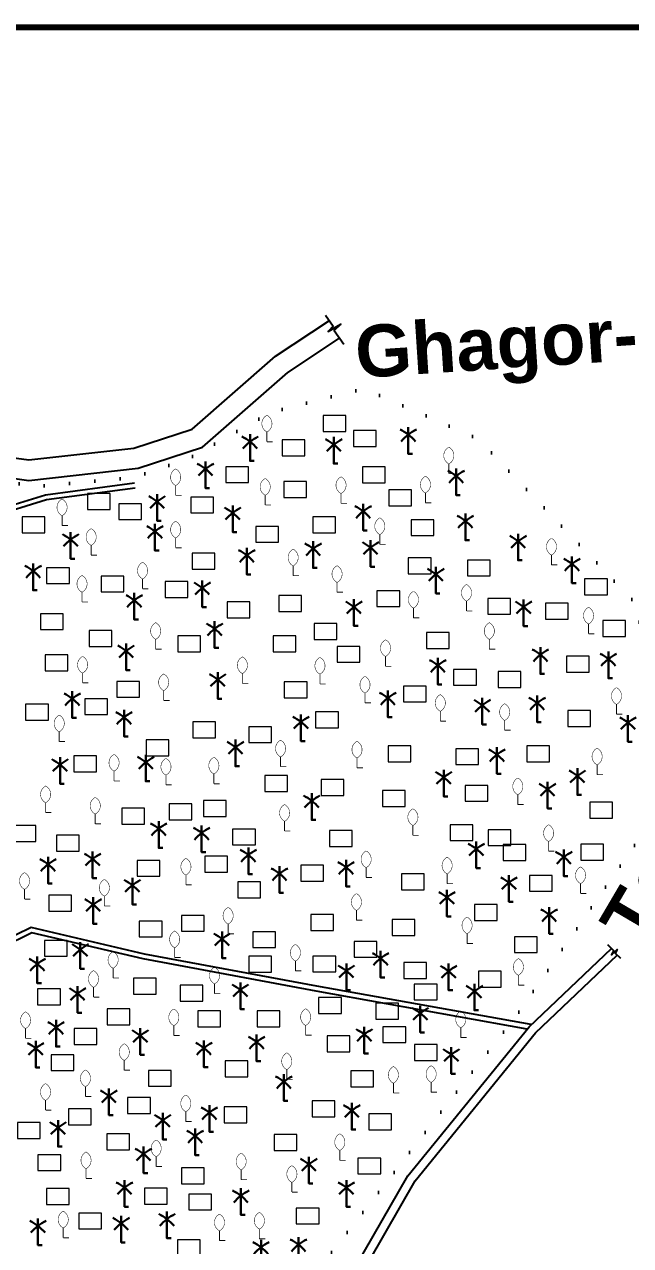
# Model space of a CAD drawing. Header units: millimetres. Extents: x 103 to 36356, y -175259 to -48.
# Drawn here: x 25037 to 25516, y -172633 to -171669 of the extents above; entities that cross this region are included whole.
import ezdxf

# ---------------------------------------------------------------- set-up
doc = ezdxf.new("R2010")
doc.units = ezdxf.units.MM
doc.header["$MEASUREMENT"] = 0
doc.linetypes.add('DOT2', pattern=[0.125, 0, -0.125])
for name, color, linetype in [('boundary', 7, 'Continuous'), ('Home Stead', 151, 'Continuous'), ('Khal', 4, 'Continuous'), ('TEXT', 5, 'Continuous'), ('Trees', 77, 'Continuous')]:
    doc.layers.add(name, color=color, linetype=linetype)
doc.layers.add('HOUSE', color=144, linetype='Continuous', lineweight=18)
doc.layers.add('PUCCA ROAD', color=1, linetype='Continuous', lineweight=30)
doc.styles.add('sum', font='arialbd.ttf')

# ---------------------------------------------------------------- blocks, each defined once
blk = doc.blocks.new('A$C7FEE66E4')
at = {"layer": 'Trees', "linetype": 'Continuous', "const_width": 0.000142}
blk.add_lwpolyline([(0, 0.00001, 0.606435), (0, 0.00493, 0.606435)], format="xyb", close=True, dxfattribs=at)
at = {"layer": 'Trees', "linetype": 'Continuous', "const_width": 0.000252}
for points in [[(0, 0.00001), (0, -0.00287)], [(0, -0.00287), (0.00172, -0.00287)]]:
    blk.add_lwpolyline(points, dxfattribs=at)
blk = doc.blocks.new('A$C01DB3217')
at = {"layer": 'Trees', "color": 1, "lineweight": 30}
blk.add_lwpolyline([(0, 0.0028), (0, -0.00714), (0.00154, -0.00714)], dxfattribs=at)
for centre, start, end in [((-0.01201, -0.01535), 41.2491, 62.6782), ((0.01201, -0.01535), 117.3218, 138.7509)]:
    blk.add_arc(centre, 0.01949, start, end, dxfattribs=at)

msp = doc.modelspace()

# ---------------------------------------------------------------- linework, layer by layer
at = {"layer": 'boundary', "color": 0, "const_width": 4.59}
msp.add_lwpolyline([(22848.32, -171671.08), (27878.67, -171671.08), (27878.67, -175256.81), (22848.32, -175256.81), (22848.32, -171671.08)], dxfattribs=at)
at = {"layer": 'Home Stead', "color": 7, "linetype": 'DOT2', "lineweight": 50, "ltscale": 159.474072, "flags": 128}
msp.add_lwpolyline([(24857.39, -173184.45), (24874.76, -173106.78), (24883.3, -173049.21), (24881.85, -173022.42), (24892.1, -172993.66), (24916.65, -172954.75), (24922.38, -172914.08), (24919.54, -172901.09), (24916.18, -172895.6), (24906.93, -172876.9), (24866.61, -172797.39), (24853.69, -172763.29), (24853.69, -172728.41), (24855.66, -172661.99), (24850.72, -172649.38), (24829.82, -172641.51), (24809.61, -172632.57), (24777.79, -172614.57), (24771.71, -172605.74), (24764.13, -172530.42), (24771.01, -172479.53), (24762.56, -172396.47), (24760.6, -172362.54), (24769.23, -172174.46), (24771.75, -172155.49), (24788.49, -172149.92), (24835.92, -172147.96), (24880.57, -172146.29), (24957.14, -172098.32), (24969.93, -172085.05), (24979.02, -172063.93), (24999.57, -172029.41), (25015.36, -172029.41), (25049.96, -172033.36), (25124.15, -172026.48), (25168.38, -172010.93), (25231.82, -171974.97), (25305.33, -171956.37), (25395.33, -171995.84), (25521.79, -172128.09), (25531.59, -172298.56), (25426.63, -172449.95), (25253.9, -172671.38), (25068.4, -173039.8), (25035.52, -173041.68), (24988.55, -173054.35), (24957.9, -173062.62), (24941.11, -173099.41), (24913.4, -173136.96), (24890.69, -173167.73), (24857.39, -173184.45)], dxfattribs=at)
at = {"layer": 'HOUSE'}
for points in [[(25273.15, -171990.03), (25291.08, -171990.03), (25291.08, -171977.48), (25273.15, -171977.48), (25273.15, -171990.03)], [(25240.69, -172009.3), (25258.62, -172009.3), (25258.62, -171996.75), (25240.69, -171996.75), (25240.69, -172009.3)], [(25297.07, -172001.98), (25315, -172001.98), (25315, -171989.43), (25297.07, -171989.43), (25297.07, -172001.98)], [(25196.26, -172030.52), (25214.2, -172030.52), (25214.2, -172017.97), (25196.26, -172017.97), (25196.26, -172030.52)], [(25304.08, -172030.56), (25322.01, -172030.56), (25322.01, -172018.01), (25304.08, -172018.01), (25304.08, -172030.56)], [(25242.15, -172042.23), (25260.08, -172042.23), (25260.08, -172029.68), (25242.15, -172029.68), (25242.15, -172042.23)], [(25324.97, -172048.7), (25342.91, -172048.7), (25342.91, -172036.15), (25324.97, -172036.15), (25324.97, -172048.7)], [(25087.08, -172051.75), (25105.01, -172051.75), (25105.01, -172039.2), (25087.08, -172039.2), (25087.08, -172051.75)], [(25168.68, -172054.42), (25186.61, -172054.42), (25186.61, -172041.87), (25168.68, -172041.87), (25168.68, -172054.42)], [(25111.92, -172059.72), (25129.85, -172059.72), (25129.85, -172047.17), (25111.92, -172047.17), (25111.92, -172059.72)], [(25035.66, -172070.13), (25053.59, -172070.13), (25053.59, -172057.58), (25035.66, -172057.58), (25035.66, -172070.13)], [(25219.94, -172077.6), (25237.87, -172077.6), (25237.87, -172065.04), (25219.94, -172065.04), (25219.94, -172077.6)], [(25265.04, -172070.13), (25282.97, -172070.13), (25282.97, -172057.58), (25265.04, -172057.58), (25265.04, -172070.13)], [(25342.57, -172072.33), (25360.5, -172072.33), (25360.5, -172059.78), (25342.57, -172059.78), (25342.57, -172072.33)], [(25169.66, -172098.82), (25187.59, -172098.82), (25187.59, -172086.26), (25169.66, -172086.26), (25169.66, -172098.82)], [(25340.37, -172102.55), (25358.3, -172102.55), (25358.3, -172090), (25340.37, -172090), (25340.37, -172102.55)], [(25387.11, -172104.2), (25405.04, -172104.2), (25405.04, -172091.65), (25387.11, -172091.65), (25387.11, -172104.2)], [(25054.97, -172110.25), (25072.91, -172110.25), (25072.91, -172097.69), (25054.97, -172097.69), (25054.97, -172110.25)], [(25097.87, -172116.84), (25115.8, -172116.84), (25115.8, -172104.29), (25097.87, -172104.29), (25097.87, -172116.84)], [(25148.46, -172121.24), (25166.39, -172121.24), (25166.39, -172108.68), (25148.46, -172108.68), (25148.46, -172121.24)], [(25479.49, -172119.04), (25497.43, -172119.04), (25497.43, -172106.49), (25479.49, -172106.49), (25479.49, -172119.04)], [(25238.09, -172132.23), (25256.02, -172132.23), (25256.02, -172119.68), (25238.09, -172119.68), (25238.09, -172132.23)], [(25315.63, -172128.38), (25333.56, -172128.38), (25333.56, -172115.83), (25315.63, -172115.83), (25315.63, -172128.38)], [(25403.06, -172134.43), (25420.99, -172134.43), (25420.99, -172121.87), (25403.06, -172121.87), (25403.06, -172134.43)], [(25197.4, -172137.17), (25215.33, -172137.17), (25215.33, -172124.62), (25197.4, -172124.62), (25197.4, -172137.17)], [(25448.7, -172138.27), (25466.63, -172138.27), (25466.63, -172125.72), (25448.7, -172125.72), (25448.7, -172138.27)], [(25050.03, -172146.52), (25067.96, -172146.52), (25067.96, -172133.96), (25050.03, -172133.96), (25050.03, -172146.52)], [(25266.14, -172154.21), (25284.07, -172154.21), (25284.07, -172141.66), (25266.14, -172141.66), (25266.14, -172154.21)], [(25493.79, -172152.01), (25511.72, -172152.01), (25511.72, -172139.46), (25493.79, -172139.46), (25493.79, -172152.01)], [(25088.41, -172159.81), (25106.34, -172159.81), (25106.34, -172147.26), (25088.41, -172147.26), (25088.41, -172159.81)], [(25158.36, -172164.1), (25176.29, -172164.1), (25176.29, -172151.55), (25158.36, -172151.55), (25158.36, -172164.1)], [(25233.69, -172164.1), (25251.62, -172164.1), (25251.62, -172151.55), (25233.69, -172151.55), (25233.69, -172164.1)], [(25354.67, -172161.35), (25372.6, -172161.35), (25372.6, -172148.8), (25354.67, -172148.8), (25354.67, -172161.35)], [(25284.28, -172172.34), (25302.21, -172172.34), (25302.21, -172159.79), (25284.28, -172159.79), (25284.28, -172172.34)], [(25053.76, -172179.05), (25071.7, -172179.05), (25071.7, -172166.5), (25053.76, -172166.5), (25053.76, -172179.05)], [(25465.2, -172180.04), (25483.13, -172180.04), (25483.13, -172167.48), (25465.2, -172167.48), (25465.2, -172180.04)], [(25376.11, -172190.48), (25394.05, -172190.48), (25394.05, -172177.93), (25376.11, -172177.93), (25376.11, -172190.48)], [(25411.31, -172192.13), (25429.24, -172192.13), (25429.24, -172179.57), (25411.31, -172179.57), (25411.31, -172192.13)], [(25110.4, -172199.93), (25128.34, -172199.93), (25128.34, -172187.38), (25110.4, -172187.38), (25110.4, -172199.93)], [(25242.49, -172200.37), (25260.42, -172200.37), (25260.42, -172187.82), (25242.49, -172187.82), (25242.49, -172200.37)], [(25336.52, -172203.67), (25354.45, -172203.67), (25354.45, -172191.11), (25336.52, -172191.11), (25336.52, -172203.67)], [(25038.37, -172218.06), (25056.3, -172218.06), (25056.3, -172205.51), (25038.37, -172205.51), (25038.37, -172218.06)], [(25085.11, -172213.67), (25103.04, -172213.67), (25103.04, -172201.12), (25085.11, -172201.12), (25085.11, -172213.67)], [(25170.4, -172231.9), (25188.33, -172231.9), (25188.33, -172219.35), (25170.4, -172219.35), (25170.4, -172231.9)], [(25267.23, -172224), (25285.17, -172224), (25285.17, -172211.45), (25267.23, -172211.45), (25267.23, -172224)], [(25466.3, -172222.9), (25484.23, -172222.9), (25484.23, -172210.35), (25466.3, -172210.35), (25466.3, -172222.9)], [(25214.39, -172235.75), (25232.32, -172235.75), (25232.32, -172223.2), (25214.39, -172223.2), (25214.39, -172235.75)], [(25133.55, -172246.19), (25151.48, -172246.19), (25151.48, -172233.64), (25133.55, -172233.64), (25133.55, -172246.19)], [(25324.42, -172250.93), (25342.36, -172250.93), (25342.36, -172238.37), (25324.42, -172238.37), (25324.42, -172250.93)], [(25433.85, -172250.93), (25451.78, -172250.93), (25451.78, -172238.37), (25433.85, -172238.37), (25433.85, -172250.93)], [(25076.31, -172258.73), (25094.24, -172258.73), (25094.24, -172246.18), (25076.31, -172246.18), (25076.31, -172258.73)], [(25377.76, -172253.12), (25395.7, -172253.12), (25395.7, -172240.57), (25377.76, -172240.57), (25377.76, -172253.12)], [(25227.03, -172274.22), (25244.97, -172274.22), (25244.97, -172261.66), (25227.03, -172261.66), (25227.03, -172274.22)], [(25271.58, -172277.51), (25289.51, -172277.51), (25289.51, -172264.96), (25271.58, -172264.96), (25271.58, -172277.51)], [(25320.02, -172286.1), (25337.96, -172286.1), (25337.96, -172273.54), (25320.02, -172273.54), (25320.02, -172286.1)], [(25385.22, -172282.08), (25403.15, -172282.08), (25403.15, -172269.53), (25385.22, -172269.53), (25385.22, -172282.08)], [(25151.7, -172296.75), (25169.63, -172296.75), (25169.63, -172284.19), (25151.7, -172284.19), (25151.7, -172296.75)], [(25178.64, -172294), (25196.58, -172294), (25196.58, -172281.45), (25178.64, -172281.45), (25178.64, -172294)], [(25483.48, -172295.43), (25501.42, -172295.43), (25501.42, -172282.88), (25483.48, -172282.88), (25483.48, -172295.43)], [(25114.31, -172300.04), (25132.24, -172300.04), (25132.24, -172287.49), (25114.31, -172287.49), (25114.31, -172300.04)], [(25028.47, -172313.68), (25046.4, -172313.68), (25046.4, -172301.13), (25028.47, -172301.13), (25028.47, -172313.68)], [(25201.74, -172316.53), (25219.67, -172316.53), (25219.67, -172303.98), (25201.74, -172303.98), (25201.74, -172316.53)], [(25278.17, -172317.63), (25296.11, -172317.63), (25296.11, -172305.08), (25278.17, -172305.08), (25278.17, -172317.63)], [(25373.38, -172313.07), (25391.31, -172313.07), (25391.31, -172300.52), (25373.38, -172300.52), (25373.38, -172313.07)], [(25403.27, -172317.02), (25421.2, -172317.02), (25421.2, -172304.47), (25403.27, -172304.47), (25403.27, -172317.02)], [(25062.62, -172321.47), (25080.55, -172321.47), (25080.55, -172308.92), (25062.62, -172308.92), (25062.62, -172321.47)], [(25179.74, -172337.96), (25197.68, -172337.96), (25197.68, -172325.41), (25179.74, -172325.41), (25179.74, -172337.96)], [(25415.11, -172328.85), (25433.04, -172328.85), (25433.04, -172316.3), (25415.11, -172316.3), (25415.11, -172328.85)], [(25476.57, -172328.58), (25494.51, -172328.58), (25494.51, -172316.02), (25476.57, -172316.02), (25476.57, -172328.58)], [(25126.37, -172341.25), (25144.3, -172341.25), (25144.3, -172328.7), (25126.37, -172328.7), (25126.37, -172341.25)], [(25255.63, -172345.1), (25273.56, -172345.1), (25273.56, -172332.55), (25255.63, -172332.55), (25255.63, -172345.1)], [(25335.03, -172351.96), (25352.96, -172351.96), (25352.96, -172339.41), (25335.03, -172339.41), (25335.03, -172351.96)], [(25435.98, -172353.09), (25453.91, -172353.09), (25453.91, -172340.54), (25435.98, -172340.54), (25435.98, -172353.09)], [(25205.89, -172358.16), (25223.82, -172358.16), (25223.82, -172345.61), (25205.89, -172345.61), (25205.89, -172358.16)], [(25056.57, -172368.73), (25074.5, -172368.73), (25074.5, -172356.18), (25056.57, -172356.18), (25056.57, -172368.73)], [(25392.55, -172376.19), (25410.48, -172376.19), (25410.48, -172363.64), (25392.55, -172363.64), (25392.55, -172376.19)], [(25161.33, -172384.65), (25179.27, -172384.65), (25179.27, -172372.1), (25161.33, -172372.1), (25161.33, -172384.65)], [(25263.41, -172384.08), (25281.34, -172384.08), (25281.34, -172371.53), (25263.41, -172371.53), (25263.41, -172384.08)], [(25128.06, -172389.16), (25145.99, -172389.16), (25145.99, -172376.6), (25128.06, -172376.6), (25128.06, -172389.16)], [(25327.7, -172388.03), (25345.63, -172388.03), (25345.63, -172375.48), (25327.7, -172375.48), (25327.7, -172388.03)], [(25053.27, -172404.45), (25071.2, -172404.45), (25071.2, -172391.9), (25053.27, -172391.9), (25053.27, -172404.45)], [(25217.73, -172397.61), (25235.66, -172397.61), (25235.66, -172385.06), (25217.73, -172385.06), (25217.73, -172397.61)], [(25297.6, -172405.23), (25315.53, -172405.23), (25315.53, -172392.68), (25297.6, -172392.68), (25297.6, -172405.23)], [(25424.13, -172401.55), (25442.06, -172401.55), (25442.06, -172389), (25424.13, -172389), (25424.13, -172401.55)], [(25214.41, -172416.85), (25232.34, -172416.85), (25232.34, -172404.29), (25214.41, -172404.29), (25214.41, -172416.85)], [(25265.1, -172416.77), (25283.03, -172416.77), (25283.03, -172404.22), (25265.1, -172404.22), (25265.1, -172416.77)], [(25336.72, -172421.84), (25354.65, -172421.84), (25354.65, -172409.29), (25336.72, -172409.29), (25336.72, -172421.84)], [(25123.55, -172434.24), (25141.48, -172434.24), (25141.48, -172421.69), (25123.55, -172421.69), (25123.55, -172434.24)], [(25395.72, -172428.71), (25413.65, -172428.71), (25413.65, -172416.16), (25395.72, -172416.16), (25395.72, -172428.71)], [(25047.83, -172442.8), (25065.76, -172442.8), (25065.76, -172430.24), (25047.83, -172430.24), (25047.83, -172442.8)], [(25160.21, -172439.88), (25178.14, -172439.88), (25178.14, -172427.33), (25160.21, -172427.33), (25160.21, -172439.88)], [(25345.09, -172438.92), (25363.02, -172438.92), (25363.02, -172426.37), (25345.09, -172426.37), (25345.09, -172438.92)], [(25269.61, -172449.46), (25287.54, -172449.46), (25287.54, -172436.91), (25269.61, -172436.91), (25269.61, -172449.46)], [(25102.68, -172458.47), (25120.61, -172458.47), (25120.61, -172445.92), (25102.68, -172445.92), (25102.68, -172458.47)], [(25174.3, -172460.17), (25192.24, -172460.17), (25192.24, -172447.61), (25174.3, -172447.61), (25174.3, -172460.17)], [(25221.11, -172460.17), (25239.04, -172460.17), (25239.04, -172447.61), (25221.11, -172447.61), (25221.11, -172460.17)], [(25314.73, -172453.97), (25332.66, -172453.97), (25332.66, -172441.41), (25314.73, -172441.41), (25314.73, -172453.97)], [(25320.37, -172472.56), (25338.3, -172472.56), (25338.3, -172460.01), (25320.37, -172460.01), (25320.37, -172472.56)], [(25076.75, -172474.07), (25094.68, -172474.07), (25094.68, -172461.52), (25076.75, -172461.52), (25076.75, -172474.07)], [(25276.38, -172479.89), (25294.31, -172479.89), (25294.31, -172467.34), (25276.38, -172467.34), (25276.38, -172479.89)], [(25345.18, -172486.65), (25363.11, -172486.65), (25363.11, -172474.1), (25345.18, -172474.1), (25345.18, -172486.65)], [(25058.54, -172494.65), (25076.47, -172494.65), (25076.47, -172482.09), (25058.54, -172482.09), (25058.54, -172494.65)], [(25195.73, -172499.62), (25213.67, -172499.62), (25213.67, -172487.06), (25195.73, -172487.06), (25195.73, -172499.62)], [(25135.24, -172507.04), (25153.17, -172507.04), (25153.17, -172494.49), (25135.24, -172494.49), (25135.24, -172507.04)], [(25294.99, -172507.51), (25312.92, -172507.51), (25312.92, -172494.95), (25294.99, -172494.95), (25294.99, -172507.51)], [(25118.89, -172528.46), (25136.82, -172528.46), (25136.82, -172515.91), (25118.89, -172515.91), (25118.89, -172528.46)], [(25072.08, -172537.48), (25090.01, -172537.48), (25090.01, -172524.92), (25072.08, -172524.92), (25072.08, -172537.48)], [(25195.02, -172535.79), (25212.95, -172535.79), (25212.95, -172523.23), (25195.02, -172523.23), (25195.02, -172535.79)], [(25264.54, -172531.18), (25282.47, -172531.18), (25282.47, -172518.62), (25264.54, -172518.62), (25264.54, -172531.18)], [(25032.04, -172548.18), (25049.97, -172548.18), (25049.97, -172535.63), (25032.04, -172535.63), (25032.04, -172548.18)], [(25309.09, -172541.32), (25327.02, -172541.32), (25327.02, -172528.77), (25309.09, -172528.77), (25309.09, -172541.32)], [(25102.53, -172557.2), (25120.46, -172557.2), (25120.46, -172544.65), (25102.53, -172544.65), (25102.53, -172557.2)], [(25234.49, -172557.77), (25252.43, -172557.77), (25252.43, -172545.21), (25234.49, -172545.21), (25234.49, -172557.77)], [(25048.13, -172573.61), (25066.07, -172573.61), (25066.07, -172561.05), (25048.13, -172561.05), (25048.13, -172573.61)], [(25300.63, -172576.26), (25318.56, -172576.26), (25318.56, -172563.71), (25300.63, -172563.71), (25300.63, -172576.26)], [(25161.34, -172583.95), (25179.27, -172583.95), (25179.27, -172571.4), (25161.34, -172571.4), (25161.34, -172583.95)], [(25054.92, -172600.37), (25072.85, -172600.37), (25072.85, -172587.82), (25054.92, -172587.82), (25054.92, -172600.37)], [(25132.05, -172600.01), (25149.99, -172600.01), (25149.99, -172587.46), (25132.05, -172587.46), (25132.05, -172600.01)], [(25167.05, -172604.65), (25184.98, -172604.65), (25184.98, -172592.1), (25167.05, -172592.1), (25167.05, -172604.65)], [(25251.99, -172615.71), (25269.92, -172615.71), (25269.92, -172603.16), (25251.99, -172603.16), (25251.99, -172615.71)], [(25080.27, -172619.64), (25098.21, -172619.64), (25098.21, -172607.09), (25080.27, -172607.09), (25080.27, -172619.64)], [(25158.12, -172640.7), (25176.05, -172640.7), (25176.05, -172628.14), (25158.12, -172628.14), (25158.12, -172640.7)]]:
    msp.add_lwpolyline(points, dxfattribs=at)
at = {"layer": 'Khal', "lineweight": 25, "ltscale": 0.1}
for points in [[(25275.09, -171898.32), (25281.15, -171907.01), (25277.12, -171911.26), (25286.98, -171905.3), (25281.96, -171910.32), (25289.48, -171921.3)], [(24840.75, -171950.37), (24918.13, -171982.07), (24993.48, -172006.14), (25040.98, -172012.59), (25123.77, -172003.36), (25169.81, -171988.39), (25235.54, -171930.69), (25278.08, -171902.61)], [(24995.88, -172022.61), (25040.79, -172028.71), (25127.16, -172019.08), (25177.89, -172002.59), (25245.27, -171943.44), (25286.16, -171916.45)]]:
    msp.add_lwpolyline(points, dxfattribs=at)
at = {"layer": 'PUCCA ROAD', "lineweight": 25}
for points in [[(24692.82, -172086.59), (24714.09, -172124.07), (24724.87, -172139.64), (24740, -172156.04), (24802.64, -172162.36), (24848.78, -172151.95), (24897.16, -172143.02), (24945.57, -172111.26), (24974.2, -172088.13), (24989.18, -172065.58), (25010.75, -172057.52), (25054.87, -172043.93), (25124.72, -172034.71)], [(24696.3, -172084.62), (24717.48, -172121.94), (24728, -172137.13), (24741.92, -172152.21), (24802.39, -172158.32), (24847.98, -172148.03), (24895.64, -172139.24), (24943.21, -172108.02), (24971.21, -172085.4), (24986.56, -172062.28), (25009.46, -172053.73), (25054.02, -172040.01), (25124.19, -172030.74)], [(25434.18, -172461.87), (25267.56, -172431.83), (25131.25, -172406.54), (25043.16, -172385.82), (25019.81, -172397.43), (24757.46, -172356.29), (24637.6, -172351.68), (24551.63, -172344.43)], [(25437.41, -172458.39), (25268.28, -172427.9), (25132.08, -172402.63), (25042.67, -172381.59), (25019.17, -172393.28), (24757.85, -172352.3), (24637.85, -172347.69), (24552.89, -172340.52)], [(24954.29, -173270.7), (25054.8, -173091.14), (25243.8, -172745.48), (25339.93, -172577.74), (25435.62, -172460.1), (25500.58, -172398.16)], [(25497.54, -172395.11), (25502.49, -172400.09), (25500.74, -172403.16), (25505.21, -172398.96), (25503.53, -172402.02), (25507.67, -172406)], [(23771.65, -174569.7), (23796.61, -174511.18), (23960.99, -174304.29), (24107.19, -174167.23), (24243.38, -174053.18), (24562.91, -173789.9), (24720.43, -173660.11), (24818.08, -173536.8), (24910.24, -173363.72), (25060.93, -173094.52), (25249.9, -172748.9), (25345.72, -172581.71), (25440.77, -172464.86), (25505.1, -172403.52)]]:
    msp.add_lwpolyline(points, dxfattribs=at)

# ---------------------------------------------------------------- block references
at = {"layer": 'Trees', "linetype": 'DOT2', "ltscale": 0.2, "xscale": 2684.416169053271, "yscale": 2684.416169053275, "zscale": 2684.41616905327}
for p in [(25228.78, -171990.57), (25372.34, -172015.76), (25156.77, -172032.85), (25287.28, -172039.14), (25353.88, -172038.69), (25227.43, -172040.49), (25067.13, -172056.66), (25156.77, -172074.22), (25317.88, -172071.52), (25090.08, -172080.05), (25453.34, -172087.71), (25249.48, -172096.26), (25130.67, -172106.6), (25082.89, -172117.05), (25284.13, -172109.3), (25386.29, -172124.14), (25344.43, -172129.54), (25482.59, -172142.13), (25141.02, -172154.27), (25404.29, -172154.27), (25322.38, -172167.77), (25083.34, -172180.91), (25209.43, -172181.26), (25270.63, -172181.71), (25147.32, -172194.75), (25306.17, -172196.68), (25365.58, -172211.07), (25504.64, -172205.54), (25416.43, -172218.26), (25064.88, -172227.23), (25239.57, -172247.05), (25299.87, -172247.95), (25108.16, -172258.29), (25149.11, -172261.44), (25186.92, -172260.54), (25489.33, -172253.34), (25426.78, -172276.92), (25054.16, -172283.22), (25093.31, -172292.21), (25242.72, -172297.86), (25343.98, -172301.2), (25451.08, -172313.8), (25307.08, -172334.48), (25164.87, -172340.33), (25370.98, -172339.43), (25476.28, -172347.08), (25037.51, -172351.57), (25100.51, -172356.97), (25299.43, -172368.21), (25198.17, -172379.01), (25386.73, -172386.65), (25155.97, -172397.69), (25107.41, -172413.9), (25251.27, -172408.24), (25427.23, -172419.48), (25091.96, -172428.93), (25187.46, -172426.25), (25038.33, -172461.5), (25155.34, -172459.25), (25259.37, -172459.06), (25381.78, -172460.86), (25116.19, -172486.68), (25244.44, -172493.88), (25085.59, -172507.37), (25328.6, -172504.67), (25358.38, -172504.03), (25054.08, -172518.16), (25164.79, -172527.16), (25286.3, -172557.74), (25141.39, -172562.68), (25086.04, -172572.13), (25208.44, -172573.03), (25248.49, -172582.92), (25068.03, -172618.9), (25191.34, -172621.15), (25222.84, -172619.8)]:
    msp.add_blockref('A$C7FEE66E4', p, dxfattribs=at)
at = {"layer": 'Trees', "ltscale": 0.1, "xscale": 2116.853959373475, "yscale": 2116.853959373471, "zscale": 2116.853959373464}
for p in [(25340.36, -171992.69), (25215.49, -171998.26), (25281.57, -172000.41), (25180.31, -172019.7), (25378.11, -172025.28), (25142.12, -172045.43), (25201.76, -172054.43), (25304.74, -172053.15), (25385.41, -172060.87), (25140.41, -172069.01), (25073.9, -172075.44), (25427.03, -172076.73), (25212.92, -172087.88), (25265.27, -172082.73), (25310.56, -172081.79), (25469.51, -172094.74), (25044.29, -172100.31), (25362.09, -172102.81), (25177.74, -172113.61), (25124.1, -172123.47), (25297.42, -172128.55), (25431.32, -172128.61), (25187.53, -172145.89), (25117.66, -172163.35), (25444.62, -172166.35), (25363.67, -172174.79), (25498.26, -172169.78), (25189.98, -172185.99), (25075.19, -172201.08), (25324.23, -172200.54), (25398.71, -172206.23), (25442.05, -172204.51), (25116.03, -172215.78), (25255.65, -172219.44), (25513.7, -172219.95), (25203.96, -172239.34), (25065.55, -172253.08), (25133.2, -172251.19), (25410.3, -172245.25), (25368.28, -172263.08), (25473.8, -172261.97), (25450.23, -172272.52), (25264.13, -172281.68), (25143.37, -172303.7), (25177.27, -172307.09), (25394.02, -172319.68), (25091.22, -172327.58), (25214.13, -172324.45), (25463.1, -172326.12), (25056.06, -172331.82), (25238.71, -172339.27), (25291.24, -172334.18), (25122.58, -172348.33), (25419.77, -172346.27), (25370.85, -172357.85), (25091.65, -172363.57), (25451.52, -172371.57), (25193.34, -172390.67), (25081.48, -172399.14), (25318.5, -172406.09), (25047.58, -172410.57), (25291.47, -172415.95), (25372.14, -172416.16), (25079.36, -172433.86), (25207.8, -172430.96), (25392.57, -172431.97), (25349.83, -172449.4), (25062.41, -172460.54), (25305.63, -172466.12), (25128.85, -172466.98), (25220.67, -172472.13), (25046.31, -172477.05), (25179.05, -172476.84), (25374.28, -172481.99), (25242.13, -172503.43), (25104.07, -172514.65), (25146.55, -172533.86), (25183.34, -172527.87), (25295.76, -172526.15), (25063.95, -172539.59), (25172.18, -172546.32), (25131.42, -172560.46), (25261.86, -172568.6), (25116.41, -172587.04), (25291.47, -172587.04), (25208.23, -172593.47), (25048.09, -172617.29), (25113.79, -172615.15), (25149.88, -172611.91), (25224.11, -172634.21), (25253.71, -172632.07)]:
    msp.add_blockref('A$C01DB3217', p, dxfattribs=at)

# ---------------------------------------------------------------- texts
at = {"layer": 'TEXT', "color": 7, "width": 795.0644, "attachment_point": 1, "style": 'sum'}
for s, insert, char_height, rotation in [('Ghagor-Poisharhat khal', (25297.15, -171907.03), 41.0726, 3.72142), ('To Dhaka ', (25490.09, -172377.02), 41.073, 59.57114)]:
    msp.add_mtext(s, dxfattribs=dict(at, insert=insert, char_height=char_height, rotation=rotation))

doc.saveas('drawing.dxf')
